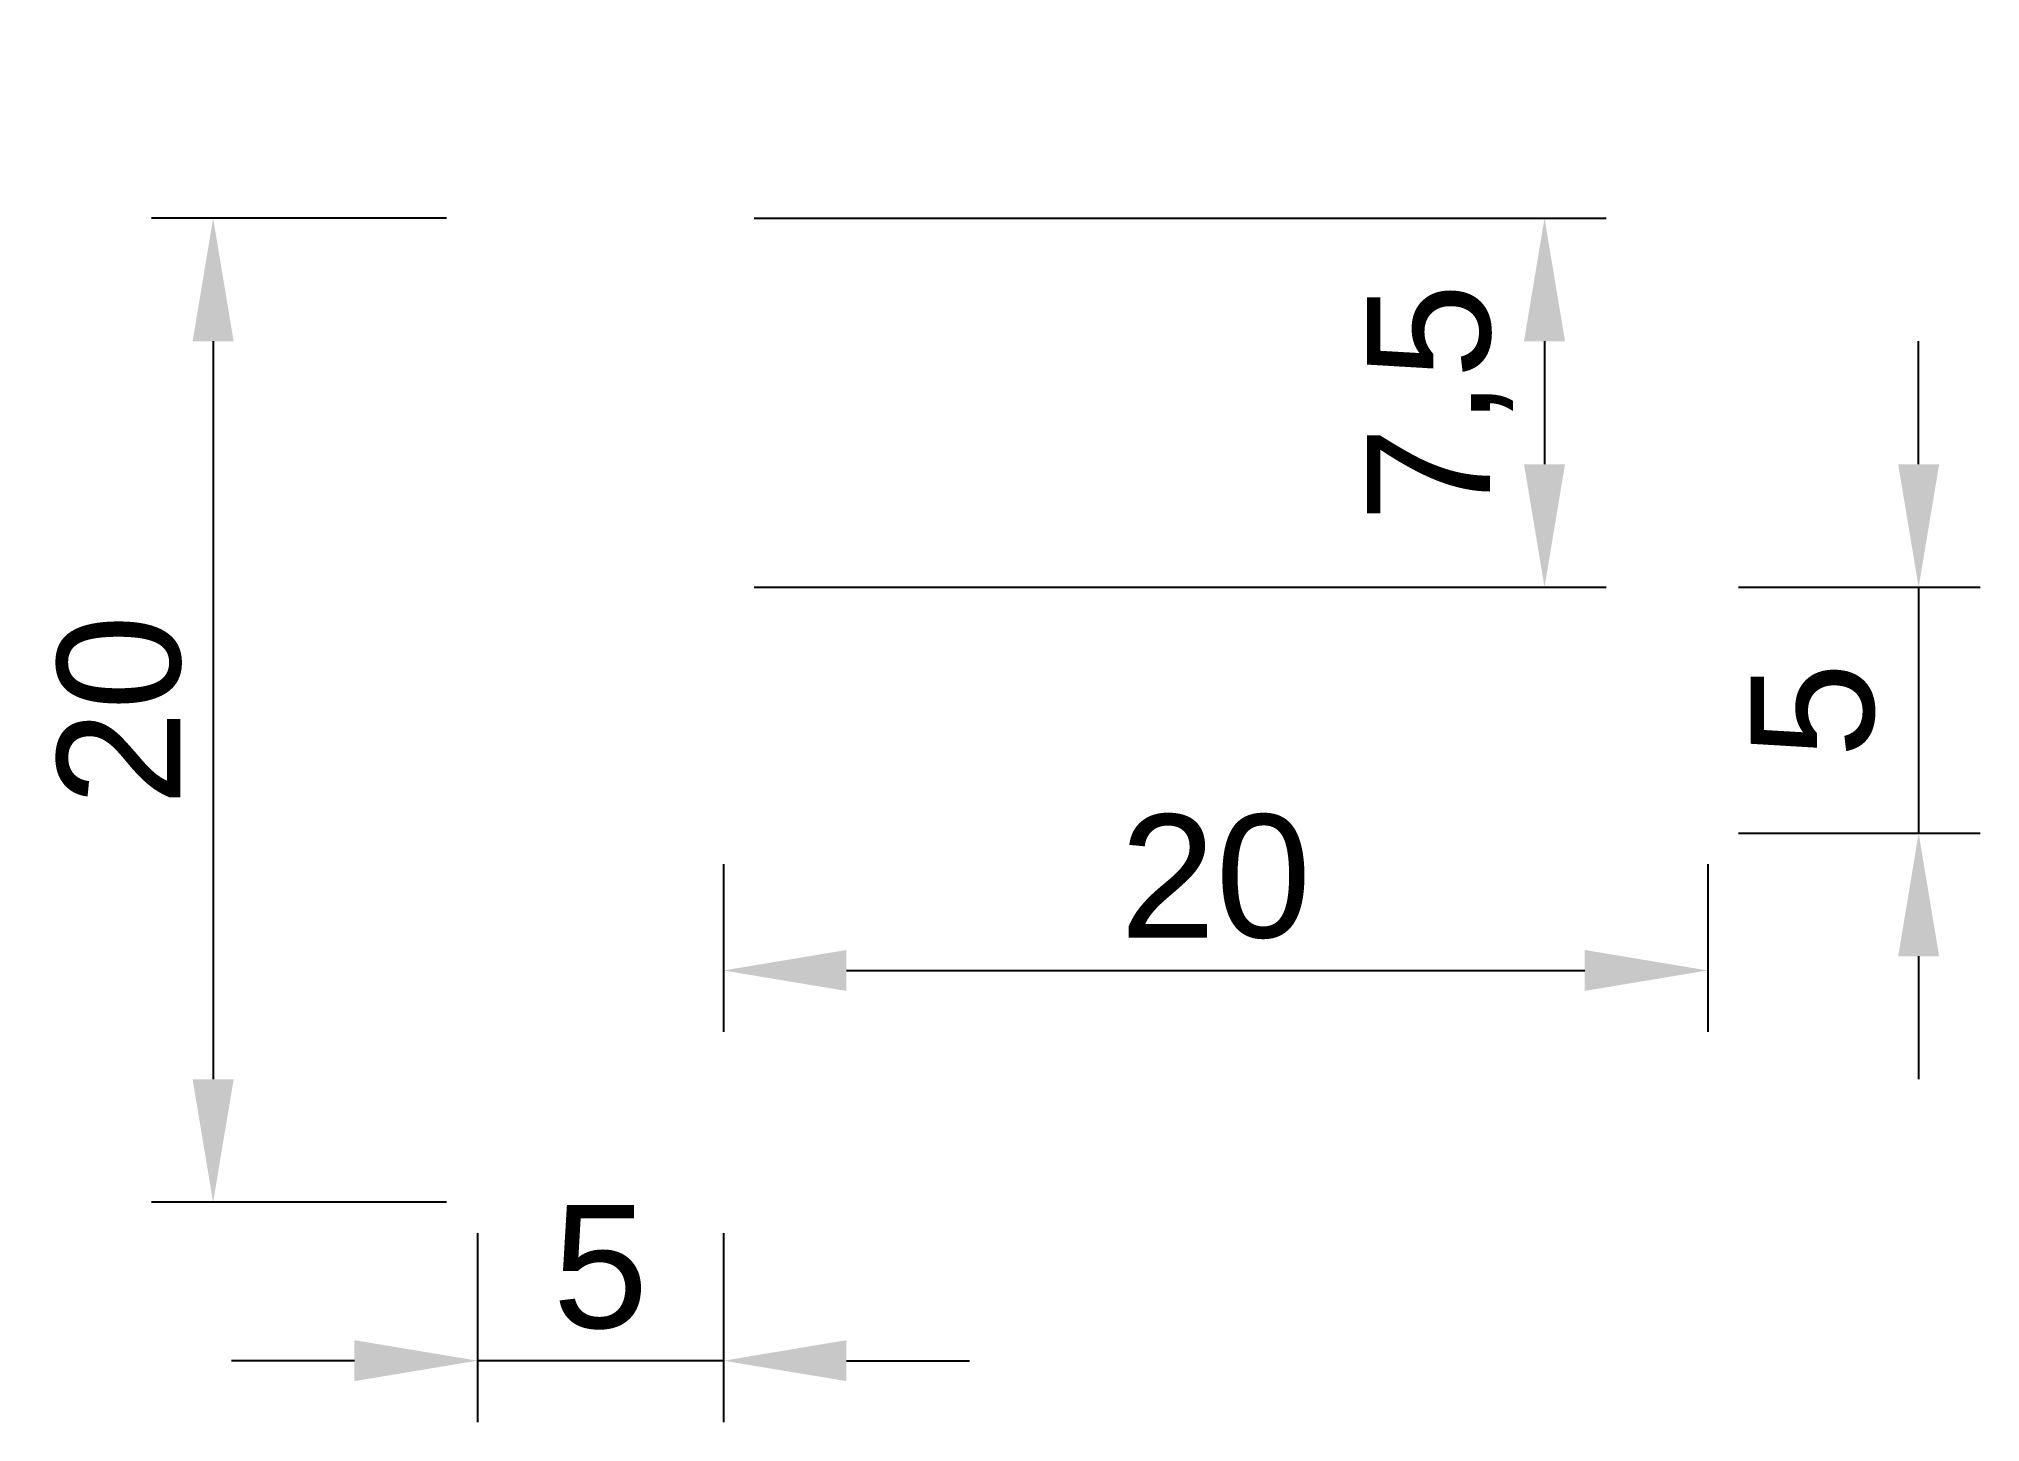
# Model space of a CAD drawing. Header units: centimetres. Extents: x 2419 to 3641, y 2107 to 2224.
# Drawn here: x 3601.84 to 3641.29, y 2196.16 to 2224.28 of the extents above; entities outside this region: 1.
import ezdxf

# ---------------------------------------------------------------- set-up
doc = ezdxf.new("R2010")
doc.units = ezdxf.units.CM
doc.styles.get("Standard").update_dxf_attribs({"font": 'arial.ttf'})
doc.dimstyles.new('ISO-25', dxfattribs={"dimtxt": 2.5, "dimasz": 2.5, "dimexe": 1.25, "dimexo": 0.625, "dimtad": 1, "dimtxsty": 'Standard', "dimcen": 2.5, "dimadec": 0, "dimazin": 0, "dimtfac": 1, "dimtmove": 0, "dimatfit": 3, "dimfxl": 1, "dimarcsym": 0})

# ---------------------------------------------------------------- blocks, each defined once
blk = doc.blocks.new('*D3')
at = {"color": 0, "lineweight": -2, "transparency": 16777216}
for p, q in [((3640.04, 2215.632), (3640.04, 2218.132)), ((3636.379, 2213.132), (3641.29, 2213.132)), ((3640.04, 2213.132), (3640.04, 2208.132)), ((3636.379, 2208.132), (3641.29, 2208.132)), ((3640.04, 2205.632), (3640.04, 2203.132))]:
    blk.add_line(p, q, dxfattribs=at)
at = {"color": 0, "transparency": 16777216}
for points in [[(3639.624, 2215.632), (3640.457, 2215.632), (3640.04, 2213.132)], [(3639.624, 2205.632), (3640.457, 2205.632), (3640.04, 2208.132)]]:
    blk.add_solid(points, dxfattribs=at)
at = {"layer": 'Defpoints', "color": 0, "transparency": 16777216}
for p in [(3635.754, 2213.132), (3635.754, 2208.132), (3640.04, 2208.132)]:
    blk.add_point(p, dxfattribs=at)
at = {"color": 0, "transparency": 16777216, "insert": (3637.061, 2210.632), "char_height": 2.5, "attachment_point": 5, "rotation": 90}
blk.add_mtext('{\\H0.4x;\\P}5', dxfattribs=at)
blk = doc.blocks.new('*D4')
at = {"color": 0, "lineweight": -2, "transparency": 16777216}
for p, q in [((3615.754, 2207.507), (3615.754, 2204.094)), ((3635.754, 2207.507), (3635.754, 2204.094)), ((3618.254, 2205.344), (3633.254, 2205.344))]:
    blk.add_line(p, q, dxfattribs=at)
at = {"color": 0, "transparency": 16777216}
for points in [[(3618.254, 2205.761), (3618.254, 2204.928), (3615.754, 2205.344)], [(3633.254, 2205.761), (3633.254, 2204.928), (3635.754, 2205.344)]]:
    blk.add_solid(points, dxfattribs=at)
at = {"layer": 'Defpoints', "color": 0, "transparency": 16777216}
for p in [(3615.754, 2208.132), (3635.754, 2208.132), (3635.754, 2205.344)]:
    blk.add_point(p, dxfattribs=at)
at = {"color": 0, "transparency": 16777216, "insert": (3625.754, 2207.246), "char_height": 2.5, "attachment_point": 5}
blk.add_mtext('20', dxfattribs=at)
blk = doc.blocks.new('*D5')
at = {"color": 0, "lineweight": -2, "transparency": 16777216}
for p, q in [((3610.754, 2200.007), (3610.754, 2196.164)), ((3615.754, 2200.007), (3615.754, 2196.164)), ((3608.254, 2197.414), (3605.754, 2197.414)), ((3615.754, 2197.414), (3610.754, 2197.414)), ((3618.254, 2197.414), (3620.754, 2197.414))]:
    blk.add_line(p, q, dxfattribs=at)
at = {"color": 0, "transparency": 16777216}
for points in [[(3608.254, 2197.831), (3608.254, 2196.998), (3610.754, 2197.414)], [(3618.254, 2197.831), (3618.254, 2196.998), (3615.754, 2197.414)]]:
    blk.add_solid(points, dxfattribs=at)
at = {"layer": 'Defpoints', "color": 0, "transparency": 16777216}
for p in [(3610.754, 2200.632), (3615.754, 2200.632), (3610.754, 2197.414)]:
    blk.add_point(p, dxfattribs=at)
at = {"color": 0, "transparency": 16777216, "insert": (3613.254, 2199.311), "char_height": 2.5, "attachment_point": 5}
blk.add_mtext('5', dxfattribs=at)
blk = doc.blocks.new('*D6')
at = {"color": 0, "lineweight": -2, "transparency": 16777216}
for p, q in [((3610.129, 2220.632), (3604.134, 2220.632)), ((3605.384, 2218.132), (3605.384, 2203.132)), ((3610.129, 2200.632), (3604.134, 2200.632))]:
    blk.add_line(p, q, dxfattribs=at)
at = {"color": 0, "transparency": 16777216}
for points in [[(3604.967, 2218.132), (3605.801, 2218.132), (3605.384, 2220.632)], [(3604.967, 2203.132), (3605.801, 2203.132), (3605.384, 2200.632)]]:
    blk.add_solid(points, dxfattribs=at)
at = {"layer": 'Defpoints', "color": 0, "transparency": 16777216}
for p in [(3610.754, 2220.632), (3605.384, 2200.632), (3610.754, 2200.632)]:
    blk.add_point(p, dxfattribs=at)
at = {"color": 0, "transparency": 16777216, "insert": (3603.483, 2210.632), "char_height": 2.5, "attachment_point": 5, "rotation": 90}
blk.add_mtext('20', dxfattribs=at)
blk = doc.blocks.new('*D9')
at = {"color": 0, "lineweight": -2, "transparency": 16777216}
for p, q in [((3616.379, 2220.632), (3633.688, 2220.632)), ((3632.438, 2218.132), (3632.438, 2215.632)), ((3616.379, 2213.132), (3633.688, 2213.132))]:
    blk.add_line(p, q, dxfattribs=at)
at = {"color": 0, "transparency": 16777216}
for points in [[(3632.021, 2218.132), (3632.854, 2218.132), (3632.438, 2220.632)], [(3632.021, 2215.632), (3632.854, 2215.632), (3632.438, 2213.132)]]:
    blk.add_solid(points, dxfattribs=at)
at = {"layer": 'Defpoints', "color": 0, "transparency": 16777216}
for p in [(3615.754, 2220.632), (3615.754, 2213.132), (3632.438, 2213.132)]:
    blk.add_point(p, dxfattribs=at)
at = {"color": 0, "transparency": 16777216, "insert": (3630.315, 2216.882), "char_height": 2.5, "attachment_point": 5, "rotation": 90}
blk.add_mtext('7,5', dxfattribs=at)

msp = doc.modelspace()

# ---------------------------------------------------------------- linework, layer by layer
msp.add_line((2419.126, 2126.994), (2419.126, 2106.994))

# ---------------------------------------------------------------- dimensions: what is measured, and where the dimension line sits
for base, p1, p2, picture, middle in [((3605.384, 2200.632), (3610.754, 2220.632), (3610.754, 2200.632), '*D6', (3603.483, 2210.632)), ((3632.438, 2213.132), (3615.754, 2220.632), (3615.754, 2213.132), '*D9', (3630.315, 2216.882))]:
    dim = msp.add_linear_dim(base=base, p1=p1, p2=p2, angle=90, dimstyle='ISO-25')
    dim.commit()
    dim.dimension.update_dxf_attribs({"geometry": picture, "text_midpoint": middle})
dim = msp.add_linear_dim(base=(3640.04, 2208.132), p1=(3635.754, 2213.132), p2=(3635.754, 2208.132), angle=90, text='{\\H0.4x;\\P}<>', dimstyle='ISO-25')
dim.commit()
dim.dimension.update_dxf_attribs({"geometry": '*D3', "text_midpoint": (3637.061, 2210.632)})
for base, p1, p2, picture, middle in [((3635.754, 2205.344), (3615.754, 2208.132), (3635.754, 2208.132), '*D4', (3625.754, 2207.246)), ((3610.754, 2197.414), (3615.754, 2200.632), (3610.754, 2200.632), '*D5', (3613.254, 2199.311))]:
    dim = msp.add_linear_dim(base=base, p1=p1, p2=p2, dimstyle='ISO-25')
    dim.commit()
    dim.dimension.update_dxf_attribs({"geometry": picture, "text_midpoint": middle})

doc.saveas('drawing.dxf')
